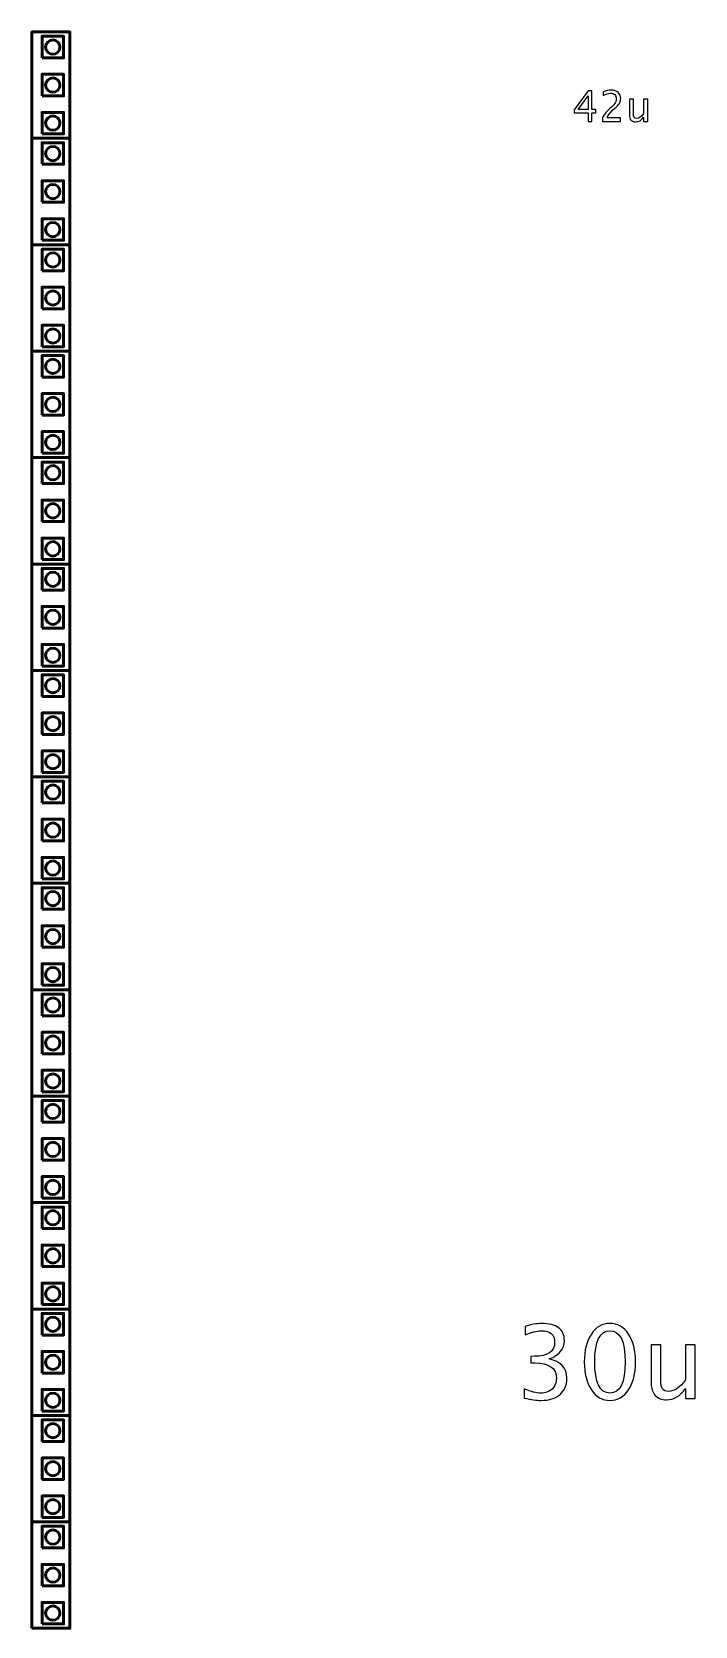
# Model space of a CAD drawing. Header units: centimetres. Extents: x -278 to 212, y -227 to 148.
# Drawn here: x -129.1 to -101.4, y 26.8 to 93.3 of the extents above; entities that cross this region are included whole.
import ezdxf

# ---------------------------------------------------------------- set-up
doc = ezdxf.new("R2010")
doc.units = ezdxf.units.CM
doc.header["$MEASUREMENT"] = 0
doc.layers.add('Layer 1', color=7, linetype='Continuous')

msp = doc.modelspace()

# ---------------------------------------------------------------- linework, layer by layer
at = {"layer": 'Layer 1', "lineweight": 53}
for points in [[(-129.12999, 88.9), (-127.54249, 88.9), (-127.54249, 93.345), (-129.12999, 93.345), (-129.12999, 88.9)], [(-128.70598, 92.26), (-127.80598, 92.26), (-127.80598, 93.16), (-128.70598, 93.16), (-128.70598, 92.26)], [(-128.70598, 90.6725), (-127.80598, 90.6725), (-127.80598, 91.5725), (-128.70598, 91.5725), (-128.70598, 90.6725)], [(-128.70598, 89.085), (-127.80598, 89.085), (-127.80598, 89.985), (-128.70598, 89.985), (-128.70598, 89.085)], [(-129.12999, 84.455), (-127.54249, 84.455), (-127.54249, 88.9), (-129.12999, 88.9), (-129.12999, 84.455)], [(-128.70598, 87.815), (-127.80598, 87.815), (-127.80598, 88.715), (-128.70598, 88.715), (-128.70598, 87.815)], [(-128.70598, 86.2275), (-127.80598, 86.2275), (-127.80598, 87.1275), (-128.70598, 87.1275), (-128.70598, 86.2275)], [(-128.70598, 84.64), (-127.80598, 84.64), (-127.80598, 85.54), (-128.70598, 85.54), (-128.70598, 84.64)], [(-129.12999, 80.01), (-127.54249, 80.01), (-127.54249, 84.455), (-129.12999, 84.455), (-129.12999, 80.01)], [(-128.70598, 83.37), (-127.80598, 83.37), (-127.80598, 84.27), (-128.70598, 84.27), (-128.70598, 83.37)], [(-128.70598, 81.7825), (-127.80598, 81.7825), (-127.80598, 82.6825), (-128.70598, 82.6825), (-128.70598, 81.7825)], [(-128.70598, 80.195), (-127.80598, 80.195), (-127.80598, 81.095), (-128.70598, 81.095), (-128.70598, 80.195)], [(-129.12999, 75.565), (-127.54249, 75.565), (-127.54249, 80.01), (-129.12999, 80.01), (-129.12999, 75.565)], [(-128.70598, 78.925), (-127.80598, 78.925), (-127.80598, 79.825), (-128.70598, 79.825), (-128.70598, 78.925)], [(-128.70598, 77.3375), (-127.80598, 77.3375), (-127.80598, 78.2375), (-128.70598, 78.2375), (-128.70598, 77.3375)], [(-128.70598, 75.75), (-127.80598, 75.75), (-127.80598, 76.65), (-128.70598, 76.65), (-128.70598, 75.75)], [(-129.12999, 71.12), (-127.54249, 71.12), (-127.54249, 75.565), (-129.12999, 75.565), (-129.12999, 71.12)], [(-128.70598, 74.48), (-127.80598, 74.48), (-127.80598, 75.38), (-128.70598, 75.38), (-128.70598, 74.48)], [(-128.70598, 72.8925), (-127.80598, 72.8925), (-127.80598, 73.7925), (-128.70598, 73.7925), (-128.70598, 72.8925)], [(-128.70598, 71.305), (-127.80598, 71.305), (-127.80598, 72.205), (-128.70598, 72.205), (-128.70598, 71.305)], [(-129.12999, 66.675), (-127.54249, 66.675), (-127.54249, 71.12), (-129.12999, 71.12), (-129.12999, 66.675)], [(-128.70598, 70.035), (-127.80598, 70.035), (-127.80598, 70.935), (-128.70598, 70.935), (-128.70598, 70.035)], [(-128.70598, 68.4475), (-127.80598, 68.4475), (-127.80598, 69.3475), (-128.70598, 69.3475), (-128.70598, 68.4475)], [(-128.70598, 66.86), (-127.80598, 66.86), (-127.80598, 67.76), (-128.70598, 67.76), (-128.70598, 66.86)], [(-129.12999, 62.23), (-127.54249, 62.23), (-127.54249, 66.675), (-129.12999, 66.675), (-129.12999, 62.23)], [(-128.70598, 65.59), (-127.80598, 65.59), (-127.80598, 66.49), (-128.70598, 66.49), (-128.70598, 65.59)], [(-128.70598, 64.0025), (-127.80598, 64.0025), (-127.80598, 64.9025), (-128.70598, 64.9025), (-128.70598, 64.0025)], [(-128.70598, 62.415), (-127.80598, 62.415), (-127.80598, 63.315), (-128.70598, 63.315), (-128.70598, 62.415)], [(-129.12999, 57.785), (-127.54249, 57.785), (-127.54249, 62.23), (-129.12999, 62.23), (-129.12999, 57.785)], [(-128.70598, 61.145), (-127.80598, 61.145), (-127.80598, 62.045), (-128.70598, 62.045), (-128.70598, 61.145)], [(-128.70598, 59.5575), (-127.80598, 59.5575), (-127.80598, 60.4575), (-128.70598, 60.4575), (-128.70598, 59.5575)], [(-128.70598, 57.97), (-127.80598, 57.97), (-127.80598, 58.87), (-128.70598, 58.87), (-128.70598, 57.97)], [(-129.12999, 53.34), (-127.54249, 53.34), (-127.54249, 57.785), (-129.12999, 57.785), (-129.12999, 53.34)], [(-128.70598, 56.7), (-127.80598, 56.7), (-127.80598, 57.6), (-128.70598, 57.6), (-128.70598, 56.7)], [(-128.70598, 55.1125), (-127.80598, 55.1125), (-127.80598, 56.0125), (-128.70598, 56.0125), (-128.70598, 55.1125)], [(-128.70598, 53.525), (-127.80598, 53.525), (-127.80598, 54.425), (-128.70598, 54.425), (-128.70598, 53.525)], [(-129.12999, 48.895), (-127.54249, 48.895), (-127.54249, 53.34), (-129.12999, 53.34), (-129.12999, 48.895)], [(-128.70598, 52.255), (-127.80598, 52.255), (-127.80598, 53.155), (-128.70598, 53.155), (-128.70598, 52.255)], [(-128.70598, 50.6675), (-127.80598, 50.6675), (-127.80598, 51.5675), (-128.70598, 51.5675), (-128.70598, 50.6675)], [(-128.70598, 49.08), (-127.80598, 49.08), (-127.80598, 49.98), (-128.70598, 49.98), (-128.70598, 49.08)], [(-129.12999, 44.45), (-127.54249, 44.45), (-127.54249, 48.895), (-129.12999, 48.895), (-129.12999, 44.45)], [(-128.70598, 47.81), (-127.80598, 47.81), (-127.80598, 48.71), (-128.70598, 48.71), (-128.70598, 47.81)], [(-128.70598, 46.2225), (-127.80598, 46.2225), (-127.80598, 47.1225), (-128.70598, 47.1225), (-128.70598, 46.2225)], [(-128.70598, 44.635), (-127.80598, 44.635), (-127.80598, 45.535), (-128.70598, 45.535), (-128.70598, 44.635)], [(-129.12999, 40.005), (-127.54249, 40.005), (-127.54249, 44.45), (-129.12999, 44.45), (-129.12999, 40.005)], [(-128.70598, 43.365), (-127.80598, 43.365), (-127.80598, 44.265), (-128.70598, 44.265), (-128.70598, 43.365)], [(-128.70598, 41.7775), (-127.80598, 41.7775), (-127.80598, 42.6775), (-128.70598, 42.6775), (-128.70598, 41.7775)], [(-128.70598, 40.19), (-127.80598, 40.19), (-127.80598, 41.09), (-128.70598, 41.09), (-128.70598, 40.19)], [(-129.12999, 35.56), (-127.54249, 35.56), (-127.54249, 40.005), (-129.12999, 40.005), (-129.12999, 35.56)], [(-128.70598, 38.92), (-127.80598, 38.92), (-127.80598, 39.82), (-128.70598, 39.82), (-128.70598, 38.92)], [(-128.70598, 37.3325), (-127.80598, 37.3325), (-127.80598, 38.2325), (-128.70598, 38.2325), (-128.70598, 37.3325)], [(-128.70598, 35.745), (-127.80598, 35.745), (-127.80598, 36.645), (-128.70598, 36.645), (-128.70598, 35.745)], [(-129.12999, 31.115), (-127.54249, 31.115), (-127.54249, 35.56), (-129.12999, 35.56), (-129.12999, 31.115)], [(-128.70598, 34.475), (-127.80598, 34.475), (-127.80598, 35.375), (-128.70598, 35.375), (-128.70598, 34.475)], [(-128.70598, 32.8875), (-127.80598, 32.8875), (-127.80598, 33.7875), (-128.70598, 33.7875), (-128.70598, 32.8875)], [(-128.70598, 31.3), (-127.80598, 31.3), (-127.80598, 32.2), (-128.70598, 32.2), (-128.70598, 31.3)], [(-129.12999, 26.67), (-127.54249, 26.67), (-127.54249, 31.115), (-129.12999, 31.115), (-129.12999, 26.67)], [(-128.70598, 30.03), (-127.80598, 30.03), (-127.80598, 30.93), (-128.70598, 30.93), (-128.70598, 30.03)], [(-128.70598, 28.4425), (-127.80598, 28.4425), (-127.80598, 29.3425), (-128.70598, 29.3425), (-128.70598, 28.4425)], [(-128.70598, 26.855), (-127.80598, 26.855), (-127.80598, 27.755), (-128.70598, 27.755), (-128.70598, 26.855)]]:
    msp.add_lwpolyline(points, close=True, dxfattribs=at)
for centre in [(-128.25598, 92.71), (-128.25598, 91.1225), (-128.25598, 89.535), (-128.25598, 88.265), (-128.25598, 86.6775), (-128.25598, 85.09), (-128.25598, 83.82), (-128.25598, 82.2325), (-128.25598, 80.645), (-128.25598, 79.375), (-128.25598, 77.7875), (-128.25598, 76.2), (-128.25598, 74.93), (-128.25598, 73.3425), (-128.25598, 71.755), (-128.25598, 70.485), (-128.25598, 68.8975), (-128.25598, 67.31), (-128.25598, 66.04), (-128.25598, 64.4525), (-128.25598, 62.865), (-128.25598, 61.595), (-128.25598, 60.0075), (-128.25598, 58.42), (-128.25598, 57.15), (-128.25598, 55.5625), (-128.25598, 53.975), (-128.25598, 52.705), (-128.25598, 51.1175), (-128.25598, 49.53), (-128.25598, 48.26), (-128.25598, 46.6725), (-128.25598, 45.085), (-128.25598, 43.815), (-128.25598, 42.2275), (-128.25598, 40.64), (-128.25598, 39.37), (-128.25598, 37.7825), (-128.25598, 36.195), (-128.25598, 34.925), (-128.25598, 33.3375), (-128.25598, 31.75), (-128.25598, 30.48), (-128.25598, 28.8925), (-128.25598, 27.305)]:
    msp.add_ellipse(centre, major_axis=(0, 0.3), ratio=1, dxfattribs=at)
at = {"layer": 'Layer 1'}
for points, knots in [([(-105.90114, 89.60485), (-105.90114, 89.60485), (-105.90114, 89.96645), (-105.90114, 89.96645), (-105.90114, 89.96645), (-105.90114, 89.96645), (-106.47617, 89.96645), (-106.47617, 89.96645), (-106.47617, 89.96645), (-106.47617, 89.96645), (-106.47617, 90.09521), (-106.47617, 90.09521), (-106.47617, 90.09521), (-106.47617, 90.09521), (-105.90114, 90.88014), (-105.90114, 90.88014), (-105.90114, 90.88014), (-105.90114, 90.88014), (-105.74239, 90.88014), (-105.74239, 90.88014), (-105.74239, 90.88014), (-105.74239, 90.88014), (-105.74239, 90.10579), (-105.74239, 90.10579), (-105.74239, 90.10579), (-105.74239, 90.10579), (-105.5713, 90.10579), (-105.5713, 90.10579), (-105.5713, 90.10579), (-105.5713, 90.10579), (-105.5713, 89.96645), (-105.5713, 89.96645), (-105.5713, 89.96645), (-105.5713, 89.96645), (-105.74239, 89.96645), (-105.74239, 89.96645), (-105.74239, 89.96645), (-105.74239, 89.96645), (-105.74239, 89.60485), (-105.74239, 89.60485), (-105.74239, 89.60485), (-105.74239, 89.60485), (-105.90114, 89.60485), (-105.90114, 89.60485)], [0, 0, 0, 0, 0.08333333, 0.08333333, 0.08333333, 0.08333333, 0.16666667, 0.16666667, 0.16666667, 0.16666667, 0.25, 0.25, 0.25, 0.25, 0.33333333, 0.33333333, 0.33333333, 0.33333333, 0.41666667, 0.41666667, 0.41666667, 0.41666667, 0.5, 0.5, 0.5, 0.5, 0.58333333, 0.58333333, 0.58333333, 0.58333333, 0.66666667, 0.66666667, 0.66666667, 0.66666667, 0.75, 0.75, 0.75, 0.75, 0.83333333, 0.83333333, 0.83333333, 0.83333333, 1, 1, 1, 1]), ([(-106.3089, 90.10579), (-106.3089, 90.10579), (-105.89056, 90.10579), (-105.89056, 90.10579), (-105.89056, 90.10579), (-105.89056, 90.10579), (-105.89056, 90.67083), (-105.89056, 90.67083), (-105.89056, 90.67083), (-105.89056, 90.67083), (-106.3089, 90.10579), (-106.3089, 90.10579)], [0, 0, 0, 0, 0.25, 0.25, 0.25, 0.25, 0.5, 0.5, 0.5, 0.5, 1, 1, 1, 1]), ([(-105.30436, 89.60485), (-105.30436, 89.60485), (-105.30436, 89.75302), (-105.30436, 89.75302), (-105.30436, 89.75302), (-105.25497, 89.86855), (-105.15531, 89.99467), (-105.00508, 90.13078), (-105.00508, 90.13078), (-105.00508, 90.13078), (-104.90807, 90.2178), (-104.90807, 90.2178), (-104.90807, 90.2178), (-104.78313, 90.33128), (-104.72051, 90.44358), (-104.72051, 90.55529), (-104.72051, 90.55529), (-104.72051, 90.62673), (-104.74197, 90.68259), (-104.7846, 90.72345), (-104.7846, 90.72345), (-104.82722, 90.76431), (-104.88632, 90.78489), (-104.96128, 90.78489), (-104.96128, 90.78489), (-105.04889, 90.78489), (-105.15266, 90.75138), (-105.27261, 90.68435), (-105.27261, 90.68435), (-105.27261, 90.68435), (-105.27261, 90.83252), (-105.27261, 90.83252), (-105.27261, 90.83252), (-105.15942, 90.88543), (-105.04683, 90.91189), (-104.93453, 90.91189), (-104.93453, 90.91189), (-104.81517, 90.91189), (-104.71933, 90.87985), (-104.64701, 90.81547), (-104.64701, 90.81547), (-104.57499, 90.75108), (-104.53883, 90.66583), (-104.53883, 90.55941), (-104.53883, 90.55941), (-104.53883, 90.48297), (-104.55706, 90.41506), (-104.59351, 90.35597), (-104.59351, 90.35597), (-104.63026, 90.29659), (-104.69817, 90.22486), (-104.79783, 90.14019), (-104.79783, 90.14019), (-104.79783, 90.14019), (-104.86338, 90.08433), (-104.86338, 90.08433), (-104.86338, 90.08433), (-104.99979, 89.9688), (-105.07858, 89.85826), (-105.09975, 89.75302), (-105.09975, 89.75302), (-105.09975, 89.75302), (-104.54412, 89.75302), (-104.54412, 89.75302), (-104.54412, 89.75302), (-104.54412, 89.75302), (-104.54412, 89.60485), (-104.54412, 89.60485), (-104.54412, 89.60485), (-104.54412, 89.60485), (-105.30436, 89.60485), (-105.30436, 89.60485)], [0, 0, 0, 0, 0.05263158, 0.05263158, 0.05263158, 0.05263158, 0.10526316, 0.10526316, 0.10526316, 0.10526316, 0.15789474, 0.15789474, 0.15789474, 0.15789474, 0.21052632, 0.21052632, 0.21052632, 0.21052632, 0.26315789, 0.26315789, 0.26315789, 0.26315789, 0.31578947, 0.31578947, 0.31578947, 0.31578947, 0.36842105, 0.36842105, 0.36842105, 0.36842105, 0.42105263, 0.42105263, 0.42105263, 0.42105263, 0.47368421, 0.47368421, 0.47368421, 0.47368421, 0.52631579, 0.52631579, 0.52631579, 0.52631579, 0.57894737, 0.57894737, 0.57894737, 0.57894737, 0.63157895, 0.63157895, 0.63157895, 0.63157895, 0.68421053, 0.68421053, 0.68421053, 0.68421053, 0.73684211, 0.73684211, 0.73684211, 0.73684211, 0.78947368, 0.78947368, 0.78947368, 0.78947368, 0.84210526, 0.84210526, 0.84210526, 0.84210526, 0.89473684, 0.89473684, 0.89473684, 0.89473684, 1, 1, 1, 1]), ([(-103.58045, 89.60485), (-103.58045, 89.60485), (-103.58045, 89.78065), (-103.58045, 89.78065), (-103.58045, 89.78065), (-103.6707, 89.64924), (-103.78035, 89.58368), (-103.90912, 89.58368), (-103.90912, 89.58368), (-103.99084, 89.58368), (-104.05581, 89.60926), (-104.10403, 89.66071), (-104.10403, 89.66071), (-104.15253, 89.71215), (-104.17664, 89.78124), (-104.17664, 89.86855), (-104.17664, 89.86855), (-104.17664, 89.86855), (-104.17664, 90.53971), (-104.17664, 90.53971), (-104.17664, 90.53971), (-104.17664, 90.53971), (-104.00731, 90.53971), (-104.00731, 90.53971), (-104.00731, 90.53971), (-104.00731, 90.53971), (-104.00731, 89.92382), (-104.00731, 89.92382), (-104.00731, 89.92382), (-104.00731, 89.85356), (-103.99702, 89.80388), (-103.97673, 89.77448), (-103.97673, 89.77448), (-103.95615, 89.74479), (-103.92205, 89.73009), (-103.87413, 89.73009), (-103.87413, 89.73009), (-103.77065, 89.73009), (-103.67246, 89.798), (-103.58045, 89.93411), (-103.58045, 89.93411), (-103.58045, 89.93411), (-103.58045, 90.53971), (-103.58045, 90.53971), (-103.58045, 90.53971), (-103.58045, 90.53971), (-103.41111, 90.53971), (-103.41111, 90.53971), (-103.41111, 90.53971), (-103.41111, 90.53971), (-103.41111, 89.60485), (-103.41111, 89.60485), (-103.41111, 89.60485), (-103.41111, 89.60485), (-103.58045, 89.60485), (-103.58045, 89.60485)], [0, 0, 0, 0, 0.06666667, 0.06666667, 0.06666667, 0.06666667, 0.13333333, 0.13333333, 0.13333333, 0.13333333, 0.2, 0.2, 0.2, 0.2, 0.26666667, 0.26666667, 0.26666667, 0.26666667, 0.33333333, 0.33333333, 0.33333333, 0.33333333, 0.4, 0.4, 0.4, 0.4, 0.46666667, 0.46666667, 0.46666667, 0.46666667, 0.53333333, 0.53333333, 0.53333333, 0.53333333, 0.6, 0.6, 0.6, 0.6, 0.66666667, 0.66666667, 0.66666667, 0.66666667, 0.73333333, 0.73333333, 0.73333333, 0.73333333, 0.8, 0.8, 0.8, 0.8, 0.86666667, 0.86666667, 0.86666667, 0.86666667, 1, 1, 1, 1]), ([(-108.57014, 36.28602), (-108.57014, 36.28602), (-108.57014, 36.66702), (-108.57014, 36.66702), (-108.57014, 36.66702), (-108.27945, 36.55131), (-108.05156, 36.49345), (-107.88434, 36.49345), (-107.88434, 36.49345), (-107.68749, 36.49345), (-107.52874, 36.54989), (-107.40668, 36.66349), (-107.40668, 36.66349), (-107.28462, 36.77708), (-107.22394, 36.92525), (-107.22394, 37.10728), (-107.22394, 37.10728), (-107.22394, 37.53908), (-107.52451, 37.75498), (-108.12564, 37.75498), (-108.12564, 37.75498), (-108.12564, 37.75498), (-108.28651, 37.75498), (-108.28651, 37.75498), (-108.28651, 37.75498), (-108.28651, 37.75498), (-108.28651, 38.02803), (-108.28651, 38.02803), (-108.28651, 38.02803), (-108.28651, 38.02803), (-108.14399, 38.03015), (-108.14399, 38.03015), (-108.14399, 38.03015), (-107.57884, 38.03015), (-107.29591, 38.22912), (-107.29591, 38.62775), (-107.29591, 38.62775), (-107.29591, 38.94031), (-107.48359, 39.09695), (-107.85824, 39.09695), (-107.85824, 39.09695), (-108.05932, 39.09695), (-108.28227, 39.03909), (-108.52781, 38.92338), (-108.52781, 38.92338), (-108.52781, 38.92338), (-108.52781, 39.27898), (-108.52781, 39.27898), (-108.52781, 39.27898), (-108.28721, 39.36083), (-108.05509, 39.40175), (-107.83213, 39.40175), (-107.83213, 39.40175), (-107.52874, 39.40175), (-107.2952, 39.34107), (-107.13292, 39.21971), (-107.13292, 39.21971), (-106.97065, 39.09906), (-106.88951, 38.92338), (-106.88951, 38.69337), (-106.88951, 38.69337), (-106.88951, 38.33424), (-107.10188, 38.07813), (-107.52733, 37.92573), (-107.52733, 37.92573), (-107.03415, 37.81072), (-106.78791, 37.54049), (-106.78791, 37.11363), (-106.78791, 37.11363), (-106.78791, 36.82577), (-106.88316, 36.59928), (-107.07295, 36.43489), (-107.07295, 36.43489), (-107.26275, 36.27049), (-107.5238, 36.18865), (-107.85541, 36.18865), (-107.85541, 36.18865), (-108.0445, 36.18865), (-108.28227, 36.22111), (-108.57014, 36.28602)], [0, 0, 0, 0, 0.04761905, 0.04761905, 0.04761905, 0.04761905, 0.0952381, 0.0952381, 0.0952381, 0.0952381, 0.14285714, 0.14285714, 0.14285714, 0.14285714, 0.19047619, 0.19047619, 0.19047619, 0.19047619, 0.23809524, 0.23809524, 0.23809524, 0.23809524, 0.28571429, 0.28571429, 0.28571429, 0.28571429, 0.33333333, 0.33333333, 0.33333333, 0.33333333, 0.38095238, 0.38095238, 0.38095238, 0.38095238, 0.42857143, 0.42857143, 0.42857143, 0.42857143, 0.47619048, 0.47619048, 0.47619048, 0.47619048, 0.52380952, 0.52380952, 0.52380952, 0.52380952, 0.57142857, 0.57142857, 0.57142857, 0.57142857, 0.61904762, 0.61904762, 0.61904762, 0.61904762, 0.66666667, 0.66666667, 0.66666667, 0.66666667, 0.71428571, 0.71428571, 0.71428571, 0.71428571, 0.76190476, 0.76190476, 0.76190476, 0.76190476, 0.80952381, 0.80952381, 0.80952381, 0.80952381, 0.85714286, 0.85714286, 0.85714286, 0.85714286, 0.9047619, 0.9047619, 0.9047619, 0.9047619, 1, 1, 1, 1]), ([(-104.98733, 36.18865), (-105.30836, 36.18865), (-105.56729, 36.33611), (-105.76344, 36.63033), (-105.76344, 36.63033), (-105.96029, 36.92454), (-106.05836, 37.3126), (-106.05836, 37.7952), (-106.05836, 37.7952), (-106.05836, 38.2778), (-105.96029, 38.66585), (-105.76344, 38.96007), (-105.76344, 38.96007), (-105.56729, 39.25429), (-105.30836, 39.40175), (-104.98733, 39.40175), (-104.98733, 39.40175), (-104.66489, 39.40175), (-104.40595, 39.25499), (-104.20981, 38.96148), (-104.20981, 38.96148), (-104.01437, 38.66797), (-103.9163, 38.27921), (-103.9163, 37.7952), (-103.9163, 37.7952), (-103.9163, 37.3126), (-104.01437, 36.92454), (-104.20981, 36.63033), (-104.20981, 36.63033), (-104.40595, 36.33611), (-104.66489, 36.18865), (-104.98733, 36.18865)], [0, 0, 0, 0, 0.11111111, 0.11111111, 0.11111111, 0.11111111, 0.22222222, 0.22222222, 0.22222222, 0.22222222, 0.33333333, 0.33333333, 0.33333333, 0.33333333, 0.44444444, 0.44444444, 0.44444444, 0.44444444, 0.55555556, 0.55555556, 0.55555556, 0.55555556, 0.66666667, 0.66666667, 0.66666667, 0.66666667, 0.77777778, 0.77777778, 0.77777778, 0.77777778, 1, 1, 1, 1]), ([(-104.98803, 36.49345), (-104.56399, 36.49345), (-104.35233, 36.92737), (-104.35233, 37.7952), (-104.35233, 37.7952), (-104.35233, 38.66303), (-104.56399, 39.09695), (-104.98803, 39.09695), (-104.98803, 39.09695), (-105.41066, 39.09695), (-105.62233, 38.66303), (-105.62233, 37.7952), (-105.62233, 37.7952), (-105.62233, 36.92737), (-105.41066, 36.49345), (-104.98803, 36.49345)], [0, 0, 0, 0, 0.2, 0.2, 0.2, 0.2, 0.4, 0.4, 0.4, 0.4, 0.6, 0.6, 0.6, 0.6, 1, 1, 1, 1]), ([(-101.83631, 36.26485), (-101.83631, 36.26485), (-101.83631, 36.68677), (-101.83631, 36.68677), (-101.83631, 36.68677), (-102.05292, 36.37139), (-102.31609, 36.21405), (-102.62513, 36.21405), (-102.62513, 36.21405), (-102.82127, 36.21405), (-102.9772, 36.27543), (-103.09291, 36.39891), (-103.09291, 36.39891), (-103.20932, 36.52238), (-103.26718, 36.68818), (-103.26718, 36.89773), (-103.26718, 36.89773), (-103.26718, 36.89773), (-103.26718, 38.50851), (-103.26718, 38.50851), (-103.26718, 38.50851), (-103.26718, 38.50851), (-102.86078, 38.50851), (-102.86078, 38.50851), (-102.86078, 38.50851), (-102.86078, 38.50851), (-102.86078, 37.03038), (-102.86078, 37.03038), (-102.86078, 37.03038), (-102.86078, 36.86175), (-102.83609, 36.74251), (-102.7874, 36.67196), (-102.7874, 36.67196), (-102.73801, 36.60069), (-102.65617, 36.56542), (-102.54116, 36.56542), (-102.54116, 36.56542), (-102.29281, 36.56542), (-102.05715, 36.7284), (-101.83631, 37.05507), (-101.83631, 37.05507), (-101.83631, 37.05507), (-101.83631, 38.50851), (-101.83631, 38.50851), (-101.83631, 38.50851), (-101.83631, 38.50851), (-101.42992, 38.50851), (-101.42992, 38.50851), (-101.42992, 38.50851), (-101.42992, 38.50851), (-101.42992, 36.26485), (-101.42992, 36.26485), (-101.42992, 36.26485), (-101.42992, 36.26485), (-101.83631, 36.26485), (-101.83631, 36.26485)], [0, 0, 0, 0, 0.06666667, 0.06666667, 0.06666667, 0.06666667, 0.13333333, 0.13333333, 0.13333333, 0.13333333, 0.2, 0.2, 0.2, 0.2, 0.26666667, 0.26666667, 0.26666667, 0.26666667, 0.33333333, 0.33333333, 0.33333333, 0.33333333, 0.4, 0.4, 0.4, 0.4, 0.46666667, 0.46666667, 0.46666667, 0.46666667, 0.53333333, 0.53333333, 0.53333333, 0.53333333, 0.6, 0.6, 0.6, 0.6, 0.66666667, 0.66666667, 0.66666667, 0.66666667, 0.73333333, 0.73333333, 0.73333333, 0.73333333, 0.8, 0.8, 0.8, 0.8, 0.86666667, 0.86666667, 0.86666667, 0.86666667, 1, 1, 1, 1])]:
    msp.add_open_spline(points, degree=3, knots=knots, dxfattribs=at)

doc.saveas('drawing.dxf')
